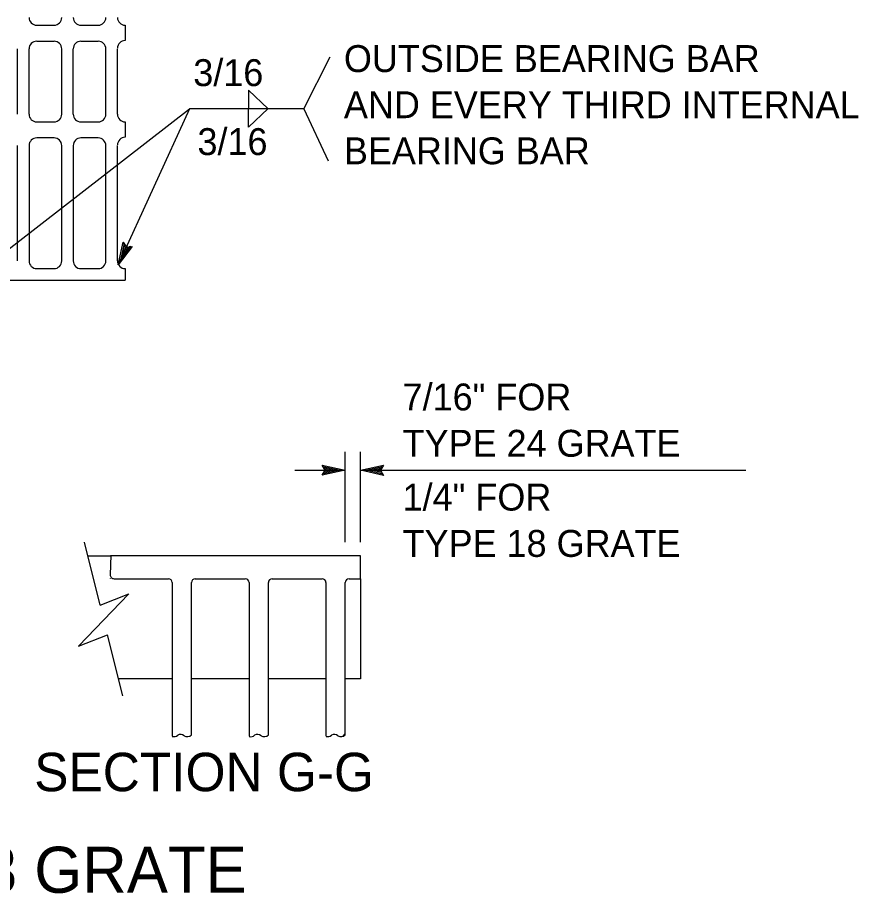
# Model space of a CAD drawing. Extents: x -894 to 866, y -476 to 714.
# Drawn here: x -620 to -401.2, y 158.6 to 386.5 of the extents above; entities that cross this region are included whole.
import ezdxf

# ---------------------------------------------------------------- set-up
doc = ezdxf.new("R2010")
doc.units = 0
for name, color, linetype in [('56 Stage 3 Anno', 7, 'Continuous'), ('57 Undefined', 7, 'Continuous'), ('60 Nongeo Data', 7, 'Continuous')]:
    doc.layers.add(name, color=color, linetype=linetype)

msp = doc.modelspace()

# ---------------------------------------------------------------- linework, layer by layer
at = {"layer": '56 Stage 3 Anno'}
for p, q in [((-545.51, 362.81), (-538.64, 376.28)), ((-559.86, 367.65), (-559.86, 362.81)), ((-559.86, 367.65), (-554.77, 362.77)), ((-627.92, 321.92), (-575.22, 362.81)), ((-575.22, 362.81), (-593.75, 322.16)), ((-545.51, 362.81), (-575.22, 362.81)), ((-559.86, 357.97), (-554.77, 362.85)), ((-559.86, 357.97), (-559.86, 362.81)), ((-545.51, 362.81), (-539.18, 349.2)), ((-534.71, 250.04), (-534.71, 273.54)), ((-530.71, 250.04), (-530.71, 273.54)), ((-539.91, 268.75), (-540.71, 270.09)), ((-540.71, 270.09), (-540.71, 270.09)), ((-540.71, 270.09), (-534.71, 268.75)), ((-540.49, 269.73), (-536.09, 268.75)), ((-540.26, 269.37), (-537.47, 268.75)), ((-540.08, 269.02), (-538.85, 268.75)), ((-530.71, 268.75), (-524.71, 270.08)), ((-529.32, 268.75), (-524.94, 269.72)), ((-527.94, 268.74), (-525.12, 269.37)), ((-526.56, 268.74), (-525.35, 269.01)), ((-524.71, 270.08), (-525.51, 268.75)), ((-524.71, 270.08), (-524.71, 270.08)), ((-547.8, 268.75), (-534.71, 268.75)), ((-534.71, 268.75), (-540.71, 267.42)), ((-540.71, 267.42), (-539.91, 268.75)), ((-540.71, 267.42), (-540.71, 267.42)), ((-536.1, 268.74), (-540.47, 267.78)), ((-537.47, 268.75), (-540.3, 268.12)), ((-538.85, 268.75), (-540.06, 268.48)), ((-534.71, 268.75), (-534.71, 268.75)), ((-524.71, 267.41), (-530.71, 268.75)), ((-530.71, 268.75), (-530.71, 268.75)), ((-530.71, 268.75), (-430.47, 268.75)), ((-524.92, 267.76), (-529.33, 268.75)), ((-525.16, 268.12), (-527.94, 268.74)), ((-525.33, 268.47), (-526.56, 268.74)), ((-525.51, 268.75), (-524.71, 267.41)), ((-524.71, 267.41), (-524.71, 267.41))]:
    msp.add_line(p, q, dxfattribs=at)
msp.add_lwpolyline([(-590.1, 326.99), (-593.75, 322.16), (-592.49, 328.08), (-592.26, 327.74), (-593.18, 323.41), (-590.5, 326.94), (-590.91, 326.9), (-592.62, 324.63), (-592.03, 327.41), (-591.8, 327.07), (-592.05, 325.87), (-591.31, 326.85), (-591.63, 326.82), (-592.49, 328.08), (-591.63, 326.82)], close=True, dxfattribs=at)
at = {"layer": '60 Nongeo Data'}
for p, q in [((-614.97, 384.53), (-610.47, 384.53)), ((-603.47, 384.53), (-598.97, 384.53)), ((-591.97, 384.53), (-591.97, 380.53)), ((-619.97, 361.36), (-619.97, 378.36)), ((-616.97, 361.36), (-616.97, 378.36)), ((-614.97, 380.36), (-610.47, 380.36)), ((-608.47, 361.36), (-608.47, 378.36)), ((-605.47, 361.36), (-605.47, 378.36)), ((-603.47, 380.36), (-598.97, 380.36)), ((-596.97, 361.36), (-596.97, 378.36)), ((-593.97, 361.36), (-593.97, 378.36)), ((-614.97, 359.36), (-610.47, 359.36)), ((-603.47, 359.36), (-598.97, 359.36)), ((-591.97, 359.36), (-591.97, 355.36)), ((-610.47, 355.19), (-614.97, 355.19)), ((-598.97, 355.19), (-603.47, 355.19)), ((-619.97, 323.19), (-619.97, 353.19)), ((-616.97, 353.19), (-616.97, 323.19)), ((-608.47, 323.19), (-608.47, 353.19)), ((-605.47, 353.19), (-605.47, 323.19)), ((-596.97, 323.19), (-596.97, 353.19)), ((-593.97, 323.19), (-593.97, 353.19)), ((-614.97, 321.19), (-610.47, 321.19)), ((-603.47, 321.19), (-598.97, 321.19)), ((-591.97, 321.19), (-591.97, 318.19)), ((-736.97, 318.19), (-591.97, 318.19)), ((-598.49, 233.65), (-602.58, 250.01)), ((-601.71, 246.51), (-595.74, 246.51)), ((-595.72, 246.6), (-595.84, 241.54)), ((-530.71, 246.51), (-595.74, 246.51)), ((-530.71, 240.6), (-530.71, 246.51)), ((-595.86, 240.55), (-595.86, 240.51)), ((-594.84, 240.51), (-580.71, 240.51)), ((-579.71, 239.51), (-579.71, 199.51)), ((-574.71, 199.88), (-574.71, 239.51)), ((-573.71, 240.51), (-560.71, 240.51)), ((-559.71, 239.51), (-559.71, 199.51)), ((-554.71, 199.86), (-554.71, 239.51)), ((-553.71, 240.51), (-540.71, 240.51)), ((-539.71, 239.51), (-539.71, 199.51)), ((-534.71, 199.86), (-534.71, 239.51)), ((-533.71, 240.51), (-530.71, 240.51)), ((-530.71, 240.51), (-530.71, 214.51)), ((-592.58, 210.02), (-596.55, 225.89)), ((-579.76, 214.51), (-593.71, 214.51)), ((-574.71, 214.65), (-574.71, 214.51)), ((-559.65, 214.51), (-574.64, 214.51)), ((-539.62, 214.51), (-554.68, 214.51)), ((-530.71, 214.51), (-534.72, 214.51))]:
    msp.add_line(p, q, dxfattribs=at)
for points in [[(-595.72, 246.59), (-595.72, 246.59)], [(-598.49, 233.65), (-590.99, 236.54), (-604.1, 222.97), (-596.55, 225.89)], [(-535.28, 199.54), (-534.71, 200.12)]]:
    msp.add_lwpolyline(points, dxfattribs=at)
for centre, radius, start, end in [((-614.97, 386.53), 2, 180, 270), ((-610.47, 386.53), 2, 270, 0), ((-603.47, 386.53), 2, 180, 270), ((-598.97, 386.53), 2, 270, 0), ((-591.97, 386.53), 2, 180, 270), ((-614.97, 378.36), 2, 90, 180), ((-610.47, 378.36), 2, 0, 90), ((-603.47, 378.36), 2, 90, 180), ((-598.97, 378.36), 2, 0, 90), ((-591.97, 378.53), 2, 90, 180), ((-614.97, 361.36), 2, 180, 270), ((-610.47, 361.36), 2, 270, 0), ((-603.47, 361.36), 2, 180, 270), ((-598.97, 361.36), 2, 270, 0), ((-591.97, 361.36), 2, 180, 270), ((-614.97, 353.19), 2, 90, 180), ((-610.47, 353.19), 2, 0, 90), ((-603.47, 353.19), 2, 90, 180), ((-598.97, 353.19), 2, 0, 90), ((-591.97, 353.36), 2, 90, 180), ((-614.97, 323.19), 2, 180, 270), ((-610.47, 323.19), 2, 270, 0), ((-603.47, 323.19), 2, 180, 270), ((-598.97, 323.19), 2, 270, 0), ((-591.97, 323.19), 2, 180, 270), ((-594.84, 241.51), 1, 178.6105, 270), ((-580.71, 239.51), 1, 0, 90), ((-573.71, 239.51), 1, 90, 180), ((-560.71, 239.51), 1, 0, 90), ((-553.71, 239.51), 1, 90, 180), ((-540.71, 239.51), 1, 0, 90), ((-533.71, 239.51), 1, 90, 180), ((-579.24, 200.72), 1.3, 248.887, 316.6448), ((-579.24, 200.72), 1.3, 248.887, 316.6448), ((-577.58, 198.62), 1.41, 47.2256, 120.6309), ((-577.58, 198.62), 1.41, 47.2256, 120.6309), ((-575.83, 201.16), 1.71, 242.277, 311.0294), ((-575.83, 201.16), 1.71, 242.277, 311.0294), ((-559.23, 200.71), 1.3, 248.887, 316.6448), ((-559.23, 200.71), 1.3, 248.887, 316.6448), ((-557.57, 198.61), 1.41, 47.2256, 120.6309), ((-557.57, 198.61), 1.41, 47.2256, 120.6309), ((-555.82, 201.16), 1.71, 242.277, 311.0294), ((-555.82, 201.16), 1.71, 242.277, 311.0294), ((-539.23, 200.72), 1.3, 248.887, 316.6448), ((-539.23, 200.72), 1.3, 248.887, 316.6448), ((-537.57, 198.62), 1.41, 47.2256, 120.6309), ((-537.57, 198.62), 1.41, 47.2256, 120.6309), ((-535.82, 201.16), 1.71, 242.277, 311.0294), ((-535.82, 201.16), 1.71, 242.277, 311.0294)]:
    msp.add_arc(centre, radius, start, end, dxfattribs=at)

# ---------------------------------------------------------------- texts
at = {"layer": '57 Undefined'}
for s, height, p in [('OUTSIDE BEARING BAR', 7, (-535.05, 372.34)), ('3/16', 7, (-574.24, 368.68)), ('AND EVERY THIRD INTERNAL', 7, (-535.05, 360.34)), ('3/16', 7, (-573.15, 350.74)), ('BEARING BAR', 7, (-535.05, 348.34)), ('7/16" FOR', 7, (-519.78, 284.3)), ('TYPE 24 GRATE', 7, (-519.78, 272.25)), ('1/4" FOR', 7, (-519.78, 258.25)), ('TYPE 18 GRATE', 7, (-519.78, 246.2)), ('SECTION G-G', 10, (-615.63, 185.23)), ('TYPE 18-10 AND 24-13 GRATE', 12, (-791.31, 158.79))]:
    msp.add_text(s, height=height, dxfattribs=at).set_placement(p)

doc.saveas('drawing.dxf')
